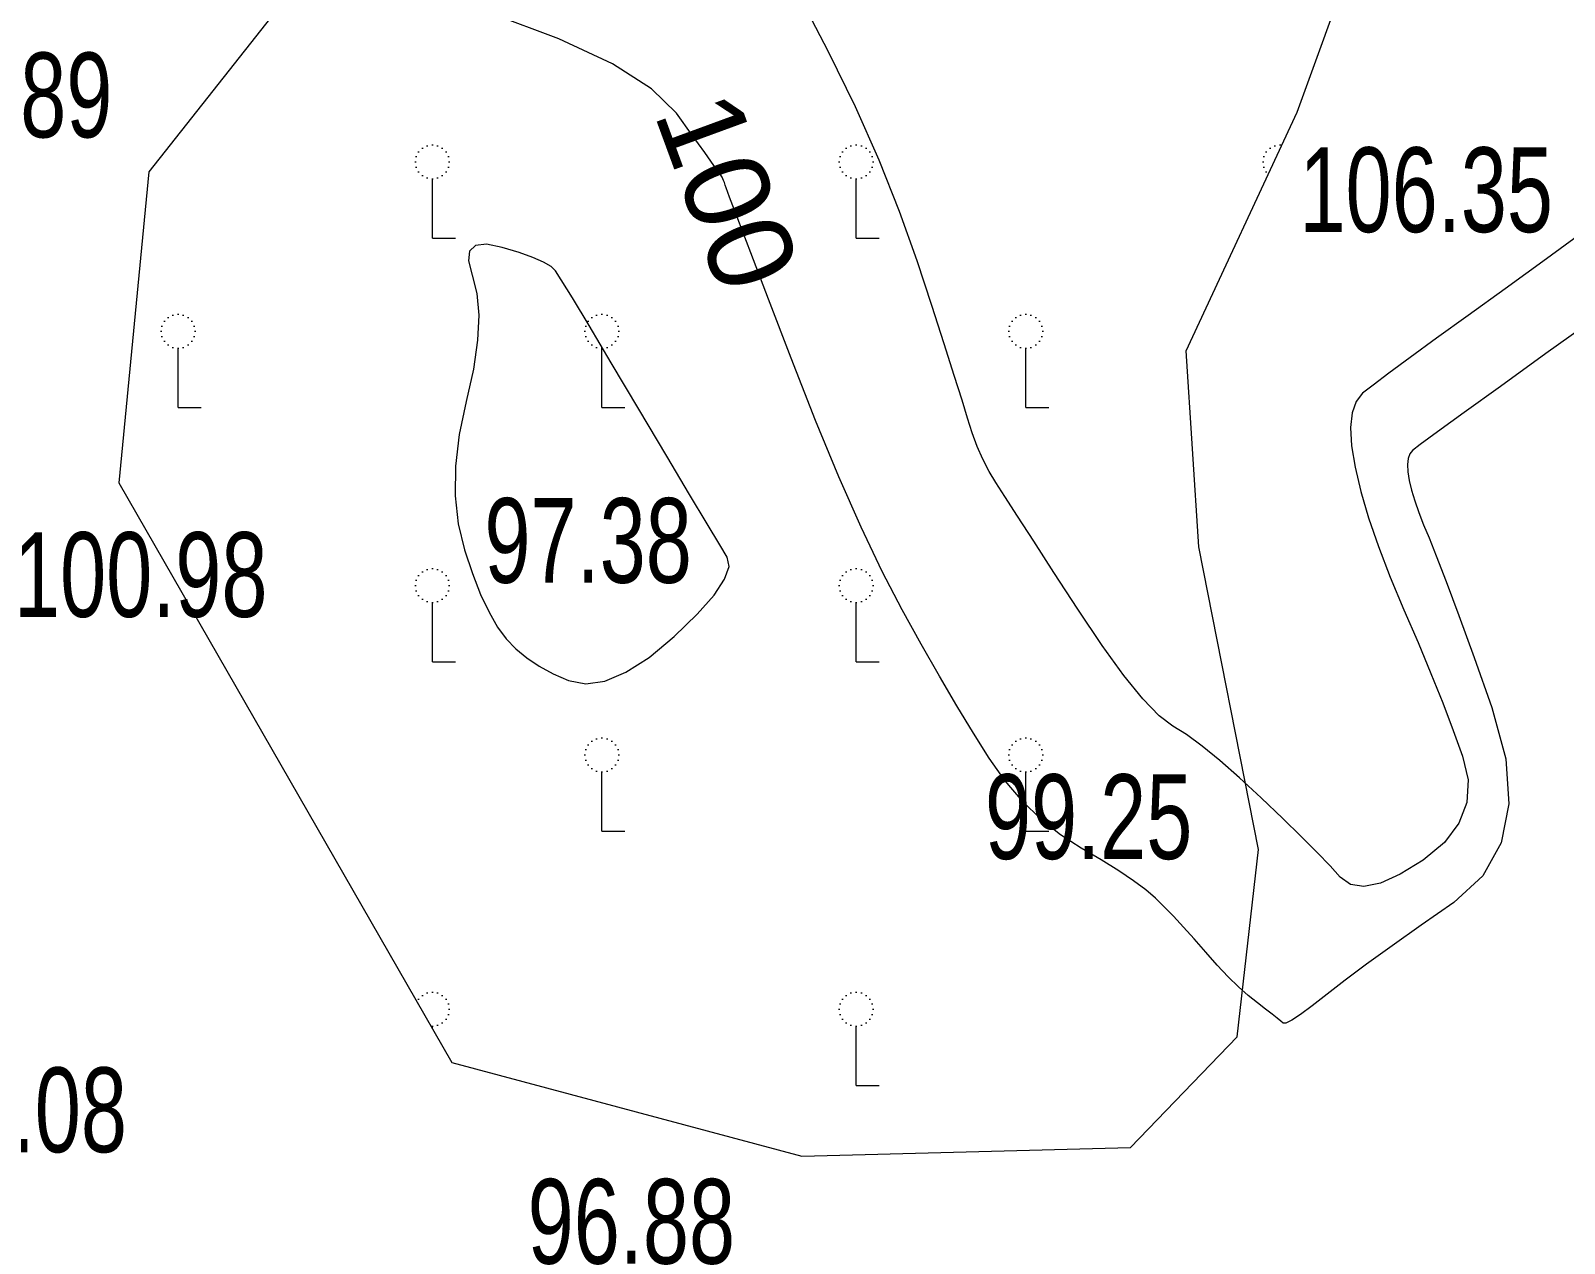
# Model space of a CAD drawing. Header units: metres. Extents: x 431726 to 434411, y 2469261 to 2472412.
# Drawn here: x 433167.1 to 433239.4, y 2469404.6 to 2469461.8 of the extents above; entities that cross this region are included whole.
import ezdxf
from ezdxf.enums import TextEntityAlignment as Align

# ---------------------------------------------------------------- set-up
doc = ezdxf.new("R2010")
doc.units = ezdxf.units.M
doc.header["$MEASUREMENT"] = 0
for name, color, linetype, lineweight in [('CAO DO', 8, 'Continuous', 18), ('MH_DongMuc', 8, 'Continuous', 18), ('MH_DongMuc_Con', 8, 'Continuous', 18), ('ranh gioi thuc vat-ks', 8, 'RAO_T_VAT', 18), ('thuc vat-ks', 8, 'Continuous', 18)]:
    doc.layers.add(name, color=color, linetype=linetype, lineweight=lineweight)
doc.styles.get("Standard").update_dxf_attribs({"font": 'arial.ttf'})
doc.linetypes.add('RAO_T_VAT', pattern='A,0,[133,ltypeshp.shx,S=0.34,R=0,X=-0.17,Y=0],-2,[133,ltypeshp.shx,S=0.08,R=0,X=0,Y=0],-1.5,[133,ltypeshp.shx,S=0.08,R=0,X=0,Y=0],-1.5,[133,ltypeshp.shx,S=0.08,R=0,X=0,Y=0],-2', length=7)

msp = doc.modelspace()

# ---------------------------------------------------------------- hatches: boundary and pattern name
at = {"layer": 'thuc vat-ks'}
h = msp.add_hatch(dxfattribs=at)
h.set_pattern_fill('217B', color=8, scale=20, style=0, pattern_type=2)
h.set_pattern_definition([(0, (14.8, 7.6), (0, 20), [0, -20]), (0, (14.76, 7.848), (0, 20), [0, -20]), (0, (14.648, 8.07), (0, 20), [0, -20]), (0, (14.47, 8.248), (0, 20), [0, -20]), (0, (14.248, 8.36), (0, 20), [0, -20]), (0, (14, 8.4), (0, 20), [0, -20]), (0, (13.752, 8.36), (0, 20), [0, -20]), (0, (13.53, 8.248), (0, 20), [0, -20]), (0, (13.352, 8.07), (0, 20), [0, -20]), (0, (13.24, 7.848), (0, 20), [0, -20]), (0, (13.2, 7.6), (0, 20), [0, -20]), (0, (13.24, 7.352), (0, 20), [0, -20]), (0, (13.352, 7.13), (0, 20), [0, -20]), (0, (13.53, 6.952), (0, 20), [0, -20]), (0, (13.752, 6.84), (0, 20), [0, -20]), (0, (14, 6.8), (0, 20), [0, -20]), (0, (14.248, 6.84), (0, 20), [0, -20]), (0, (14.47, 6.952), (0, 20), [0, -20]), (0, (14.648, 7.13), (0, 20), [0, -20]), (0, (14.76, 7.352), (0, 20), [0, -20]), (0, (6.76, 15.352), (0, 20), [0, -20]), (0, (6.648, 15.13), (0, 20), [0, -20]), (0, (6.47, 14.952), (0, 20), [0, -20]), (0, (6.248, 14.84), (0, 20), [0, -20]), (0, (6, 14.8), (0, 20), [0, -20]), (0, (5.752, 14.84), (0, 20), [0, -20]), (0, (5.53, 14.952), (0, 20), [0, -20]), (0, (5.352, 15.13), (0, 20), [0, -20]), (0, (5.24, 15.352), (0, 20), [0, -20]), (0, (5.2, 15.6), (0, 20), [0, -20]), (0, (5.24, 15.848), (0, 20), [0, -20]), (0, (5.352, 16.07), (0, 20), [0, -20]), (0, (5.53, 16.248), (0, 20), [0, -20]), (0, (5.752, 16.36), (0, 20), [0, -20]), (0, (6, 16.4), (0, 20), [0, -20]), (0, (6.248, 16.36), (0, 20), [0, -20]), (0, (6.47, 16.248), (0, 20), [0, -20]), (0, (6.648, 16.07), (0, 20), [0, -20]), (0, (6.76, 15.848), (0, 20), [0, -20]), (0, (6.8, 15.6), (0, 20), [0, -20]), (0, (14, 4), (0, 20), [1.086, -18.914]), (0, (6, 12), (0, 20), [1.086, -18.914]), (90, (14, 4), (-20, 1e-15), [2.8, -17.2]), (90, (6, 12), (-20, 1e-15), [2.8, -17.2])])
h.paths.add_polyline_path([(433215.335, 2469468.021), (433191.767, 2469468.625), (433178.673, 2469462.79), (433172.63, 2469455.145), (433171.22, 2469440.458), (433186.932, 2469413.096), (433203.45, 2469408.67), (433218.961, 2469409.072), (433223.997, 2469414.303), (433225.004, 2469423.155), (433222.184, 2469437.44), (433221.58, 2469446.695), (433226.817, 2469457.962), (433234.666, 2469479.572), (433245.075, 2469492.906), (433252.543, 2469490.872), (433263.178, 2469478.668), (433271.55, 2469476.182), (433280.601, 2469477.99), (433283.996, 2469491.324), (433281.507, 2469508.048), (433278.569, 2469540.673), (433265.897, 2469547.453), (433250.284, 2469545.193), (433239.649, 2469539.543), (433230.824, 2469530.277), (433224.488, 2469515.361), (433223.13, 2469499.315), (433221.301, 2469476.63)])

# ---------------------------------------------------------------- linework, layer by layer
at = {"layer": 'MH_DongMuc', "color": 8, "lineweight": 0, "elevation": 100}
msp.add_lwpolyline([(433240.83, 2469448.189), (433238.562, 2469446.555), (433236.412, 2469445.007), (433234.707, 2469443.776), (433233.446, 2469442.862), (433232.63, 2469442.265), (433232.258, 2469441.984), (433232.133, 2469441.829), (433232.056, 2469441.611), (433232.027, 2469441.328), (433232.046, 2469440.982), (433232.114, 2469440.571), (433232.224, 2469440.108), (433232.373, 2469439.605), (433232.559, 2469439.062), (433232.783, 2469438.478), (433233.045, 2469437.854), (433233.388, 2469437.018), (433233.857, 2469435.799), (433234.451, 2469434.198), (433235.17, 2469432.213), (433236.015, 2469429.845), (433236.668, 2469427.429), (433236.814, 2469425.301), (433236.453, 2469423.461), (433235.585, 2469421.909), (433234.209, 2469420.645), (433232.666, 2469419.575), (433231.297, 2469418.607), (433230.101, 2469417.741), (433229.079, 2469416.976), (433228.23, 2469416.313), (433227.537, 2469415.769), (433226.983, 2469415.36), (433226.568, 2469415.088), (433226.292, 2469414.951), (433226.155, 2469414.951), (433226.052, 2469415.043), (433225.88, 2469415.184), (433225.639, 2469415.374), (433225.327, 2469415.614), (433224.947, 2469415.902), (433224.517, 2469416.249), (433224.058, 2469416.662), (433223.57, 2469417.142), (433223.054, 2469417.689), (433222.508, 2469418.303), (433221.965, 2469418.922), (433221.456, 2469419.486), (433220.981, 2469419.995), (433220.539, 2469420.448), (433220.132, 2469420.846), (433219.679, 2469421.237), (433219.103, 2469421.668), (433218.402, 2469422.139), (433217.578, 2469422.652), (433216.631, 2469423.204), (433215.649, 2469423.833), (433214.725, 2469424.572), (433213.856, 2469425.422), (433213.045, 2469426.382), (433212.289, 2469427.453), (433211.543, 2469428.635), (433210.759, 2469429.926), (433209.937, 2469431.327), (433209.077, 2469432.837), (433208.179, 2469434.457), (433207.236, 2469436.272), (433206.241, 2469438.367), (433205.193, 2469440.744), (433204.094, 2469443.4), (433202.941, 2469446.337), (433201.876, 2469449.121), (433201.038, 2469451.317), (433200.425, 2469452.926), (433200.04, 2469453.947), (433199.88, 2469454.381), (433199.836, 2469454.513), (433199.794, 2469454.63), (433199.754, 2469454.73), (433199.717, 2469454.815), (433199.683, 2469454.883), (433199.571, 2469455.053), (433199.299, 2469455.44), (433198.869, 2469456.045), (433198.278, 2469456.868), (433197.529, 2469457.908), (433196.36, 2469459.065), (433194.513, 2469460.235), (433191.986, 2469461.419), (433188.781, 2469462.617)], dxfattribs=at)
at = {"layer": 'MH_DongMuc_Con', "color": 8, "lineweight": 0}
for points, elevation in [([(433240.763, 2469452.629), (433238.588, 2469451.038), (433236.633, 2469449.616), (433234.898, 2469448.363), (433233.399, 2469447.281), (433232.15, 2469446.372), (433231.153, 2469445.636), (433230.407, 2469445.073), (433229.912, 2469444.684), (433229.602, 2469444.301), (433229.411, 2469443.761), (433229.34, 2469443.062), (433229.388, 2469442.205), (433229.555, 2469441.189), (433229.828, 2469440.044), (433230.195, 2469438.8), (433230.656, 2469437.455), (433231.21, 2469436.011), (433231.858, 2469434.467), (433232.525, 2469432.916), (433233.135, 2469431.45), (433233.69, 2469430.068), (433234.188, 2469428.772), (433234.63, 2469427.561), (433234.887, 2469426.429), (433234.83, 2469425.372), (433234.458, 2469424.389), (433233.772, 2469423.481), (433232.771, 2469422.648), (433231.687, 2469421.979), (433230.754, 2469421.563), (433229.969, 2469421.402), (433229.334, 2469421.495), (433228.849, 2469421.843), (433228.372, 2469422.372), (433227.761, 2469423.01), (433227.017, 2469423.758), (433226.139, 2469424.616), (433225.128, 2469425.583), (433224.099, 2469426.536), (433223.168, 2469427.351), (433222.334, 2469428.029), (433221.599, 2469428.57), (433220.962, 2469428.972), (433220.311, 2469429.46), (433219.536, 2469430.256), (433218.637, 2469431.36), (433217.614, 2469432.772), (433216.467, 2469434.492), (433215.345, 2469436.23), (433214.399, 2469437.696), (433213.627, 2469438.891), (433213.03, 2469439.814), (433212.607, 2469440.466), (433212.286, 2469441), (433211.991, 2469441.57), (433211.722, 2469442.178), (433211.479, 2469442.822), (433211.263, 2469443.503), (433211.006, 2469444.36), (433210.639, 2469445.532), (433210.164, 2469447.02), (433209.579, 2469448.823), (433208.885, 2469450.942), (433208.063, 2469453.266), (433207.094, 2469455.685), (433205.977, 2469458.201), (433204.713, 2469460.811), (433203.302, 2469463.518)], 102), ([(433188.565, 2469451.718), (433188.048, 2469451.661), (433187.764, 2469451.399), (433187.711, 2469450.932), (433187.891, 2469450.26), (433188.116, 2469449.403), (433188.201, 2469448.378), (433188.145, 2469447.186), (433187.948, 2469445.827), (433187.61, 2469444.301), (433187.28, 2469442.733), (433187.107, 2469441.249), (433187.09, 2469439.847), (433187.229, 2469438.529), (433187.525, 2469437.294), (433187.904, 2469436.171), (433188.29, 2469435.189), (433188.686, 2469434.348), (433189.089, 2469433.648), (433189.501, 2469433.09), (433189.952, 2469432.62), (433190.471, 2469432.189), (433191.059, 2469431.796), (433191.716, 2469431.441), (433192.441, 2469431.124), (433193.248, 2469430.969), (433194.149, 2469431.099), (433195.146, 2469431.514), (433196.237, 2469432.214), (433197.423, 2469433.199), (433198.509, 2469434.251), (433199.303, 2469435.153), (433199.804, 2469435.903), (433200.012, 2469436.503), (433199.926, 2469436.952), (433199.574, 2469437.53), (433198.982, 2469438.517), (433198.149, 2469439.913), (433197.075, 2469441.719), (433195.76, 2469443.933), (433194.455, 2469446.13), (433193.409, 2469447.881), (433192.622, 2469449.187), (433192.093, 2469450.048), (433191.825, 2469450.464), (433191.613, 2469450.663), (433191.256, 2469450.873), (433190.753, 2469451.095), (433190.106, 2469451.327), (433189.314, 2469451.571), (433188.565, 2469451.718)], 98)]:
    msp.add_lwpolyline(points, dxfattribs=dict(at, elevation=elevation))
at = {"layer": 'ranh gioi thuc vat-ks', "color": 8, "lineweight": 0, "ltscale": 3}
msp.add_lwpolyline([(433224.488, 2469515.361), (433223.13, 2469499.315), (433221.301, 2469476.63), (433215.335, 2469468.021), (433191.767, 2469468.625), (433178.673, 2469462.79), (433172.63, 2469455.145), (433171.22, 2469440.458), (433186.932, 2469413.096), (433203.45, 2469408.67), (433218.961, 2469409.072), (433223.997, 2469414.303), (433225.004, 2469423.155), (433222.184, 2469437.44), (433221.58, 2469446.695), (433226.817, 2469457.962), (433234.666, 2469479.572), (433245.075, 2469492.906), (433252.543, 2469490.872), (433263.178, 2469478.668), (433271.55, 2469476.182), (433280.601, 2469477.99), (433283.996, 2469491.324), (433281.507, 2469508.048)], dxfattribs=at)

# ---------------------------------------------------------------- texts
at = {"layer": 'CAO DO', "color": 8, "lineweight": 0, "width": 0.7}
for s, p in [('103.89', (433158.951, 2469456.767, 103.892)), ('106.35', (433226.93, 2469452.295, 106.35)), ('97.38', (433188.47, 2469435.738, 97.384)), ('100.98', (433166.27, 2469434.127, 100.976)), ('99.25', (433212.088, 2469422.698, 99.25)), ('100.08', (433159.639, 2469408.857, 100.075)), ('96.88', (433190.51, 2469403.592, 96.877))]:
    msp.add_text(s, height=4, dxfattribs=at).set_placement(p)
at = {"layer": 'MH_DongMuc', "color": 8, "lineweight": 0}
msp.add_text('100', height=4, rotation=290.16064, dxfattribs=at).set_placement((433199.939, 2469454.223, 100), align=Align.MIDDLE)

doc.saveas('drawing.dxf')
